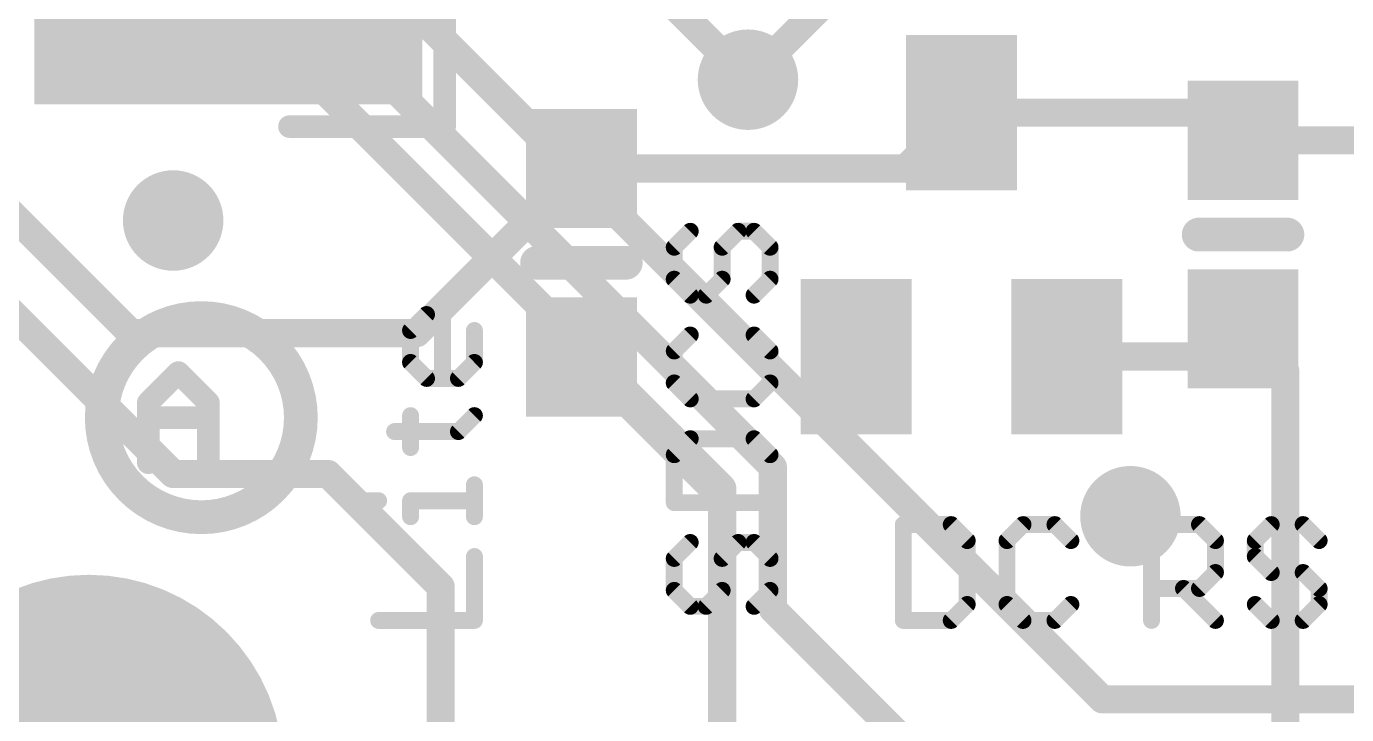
# Model space of a CAD drawing. Extents: x -8.3 to 43.2, y -5.3 to 37.1.
# Drawn here: x 1.98 to 13.89, y 3.04 to 9.24 of the extents above; entities that cross this region are included whole.
import ezdxf

# ---------------------------------------------------------------- set-up
doc = ezdxf.new("R2010")
doc.units = 0
for name, color, linetype in [('1', 12, 'CONTINUOUS'), ('16', 5, 'CONTINUOUS'), ('17', 110, 'CONTINUOUS'), ('18', 110, 'CONTINUOUS'), ('21', 40, 'CONTINUOUS')]:
    doc.layers.add(name, color=color, linetype=linetype)

# ---------------------------------------------------------------- blocks, each defined once
blk = doc.blocks.new('RECT')
blk.add_solid([(-0.5, -0.5), (0.5, -0.5), (-0.5, 0.5), (0.5, 0.5)])
blk = doc.blocks.new('ROUNDP')
at = {"const_width": 0.5}
blk.add_lwpolyline([(0, -0.25, 1), (0, 0.25, 1), (0, -0.25)], format="xyb", dxfattribs=at)
blk = doc.blocks.new('ROUNDV')
at = {"const_width": 0.5}
blk.add_lwpolyline([(0, -0.25, 1), (0, 0.25, 1), (0, -0.25)], format="xyb", dxfattribs=at)

msp = doc.modelspace()

# ---------------------------------------------------------------- linework, layer by layer
at = {"layer": '1', "const_width": 0.254}
for points in [[(9.5036, 9.779), (8.4876, 8.763)], [(9.91, 7.962), (10.414, 8.466)], [(10.414, 8.466), (12.704, 8.466)], [(12.704, 8.466), (12.954, 8.216)], [(12.954, 8.216), (14.605, 8.216)], [(1.524, 7.874), (2.921, 6.477)], [(5.5, 6.477), (6.985, 7.962)], [(6.985, 7.962), (9.91, 7.962)], [(0.829, 7.68), (3.302, 5.207)], [(2.921, 6.477), (5.5, 6.477)], [(12.954, 6.516), (12.704, 6.266)], [(13.335, 6.135), (12.954, 6.516)], [(8.255, 4.992), (6.985, 6.262)], [(12.704, 6.266), (11.364, 6.266)], [(13.335, 1.905), (13.335, 6.135)], [(3.302, 5.207), (4.699, 5.207)], [(5.715, 4.191), (4.699, 5.207)], [(8.255, 1.905), (8.255, 4.992)], [(5.715, 1.905), (5.715, 4.191)]]:
    msp.add_lwpolyline(points, dxfattribs=at)
at = {"layer": '1', "const_width": 0.127}
for points in [[(8.4427, 8.8079, 1), (8.5325, 8.7181)], [(10.414, 8.5295, 1), (10.414, 8.4025)], [(10.4589, 8.4211, 1), (10.3691, 8.5109)], [(12.7489, 8.5109, 1), (12.6591, 8.4211)], [(12.704, 8.4025, 1), (12.704, 8.5295)], [(12.954, 8.2795, 1), (12.954, 8.1525)], [(12.9091, 8.1711, 1), (12.9989, 8.2609)], [(6.985, 8.0255, 1), (6.985, 7.8985)], [(7.0299, 7.9171, 1), (6.9401, 8.0069)], [(9.8651, 8.0069, 1), (9.9549, 7.9171)], [(9.91, 7.8985, 1), (9.91, 8.0255)], [(2.921, 6.5405, 1), (2.921, 6.4135)], [(2.8761, 6.4321, 1), (2.9659, 6.5219)], [(5.4551, 6.5219, 1), (5.5449, 6.4321)], [(5.5, 6.4135, 1), (5.5, 6.5405)], [(12.9989, 6.5609, 1), (12.9091, 6.4711)], [(12.9989, 6.4711, 1), (12.9091, 6.5609)], [(7.0299, 6.3069, 1), (6.9401, 6.2171)], [(11.364, 6.3295, 1), (11.364, 6.2025)], [(12.6591, 6.3109, 1), (12.7489, 6.2211)], [(12.704, 6.2025, 1), (12.704, 6.3295)], [(13.3985, 6.135, 1), (13.2715, 6.135)], [(13.2901, 6.0901, 1), (13.3799, 6.1799)], [(3.302, 5.2705, 1), (3.302, 5.1435)], [(3.2571, 5.1621, 1), (3.3469, 5.2519)], [(4.7439, 5.2519, 1), (4.6541, 5.1621)], [(4.699, 5.1435, 1), (4.699, 5.2705)], [(8.3185, 4.992, 1), (8.1915, 4.992)], [(8.2101, 4.9471, 1), (8.2999, 5.0369)], [(5.7785, 4.191, 1), (5.6515, 4.191)], [(5.6701, 4.1461, 1), (5.7599, 4.2359)]]:
    msp.add_lwpolyline(points, format="xyb", dxfattribs=at)
at = {"layer": '16', "const_width": 0.254}
for points in [[(8.255, 5.08), (1.778, 11.557)], [(8.7122, 5.2694), (2.6884, 11.2932)], [(11.684, 3.175), (3.556, 11.303)], [(8.4876, 8.763), (7.3446, 9.906)], [(8.7122, 3.9878), (8.7122, 5.2694)], [(8.255, 1.905), (8.255, 5.08)], [(10.795, 1.905), (8.7122, 3.9878)], [(11.684, 3.175), (13.335, 3.175)], [(13.335, 3.175), (13.335, 1.905)], [(13.335, 3.175), (14.986, 3.175)]]:
    msp.add_lwpolyline(points, dxfattribs=at)
at = {"layer": '16', "const_width": 0.127}
for points in [[(8.4427, 8.7181, 1), (8.5325, 8.8079)], [(8.7757, 5.2694, 1), (8.6487, 5.2694)], [(8.6673, 5.2245, 1), (8.7571, 5.3143)], [(8.3185, 5.08, 1), (8.1915, 5.08)], [(8.2101, 5.0351, 1), (8.2999, 5.1249)], [(8.7571, 4.0327, 1), (8.6673, 3.9429)], [(8.6487, 3.9878, 1), (8.7757, 3.9878)], [(11.684, 3.2385, 1), (11.684, 3.1115)], [(11.6391, 3.1301, 1), (11.7289, 3.2199)], [(13.3985, 3.175, 1), (13.2715, 3.175)], [(13.335, 3.2385, 1), (13.335, 3.1115)], [(13.335, 3.1115, 1), (13.335, 3.2385)]]:
    msp.add_lwpolyline(points, format="xyb", dxfattribs=at)
at = {"layer": '21'}
for points, const_width in [([(5.751, 10.34), (5.751, 8.34)], 0.2032), ([(5.751, 8.34), (4.351, 8.34)], 0.2032), ([(12.554, 7.366), (13.354, 7.366)], 0.3048), ([(7.9665, 7.396), (7.8225, 7.2519)], 0.1524), ([(8.2546, 7.2519), (8.3987, 7.396)], 0.1524), ([(8.3987, 7.396), (8.5427, 7.396)], 0.1524), ([(8.5427, 7.396), (8.6868, 7.2519)], 0.1524), ([(7.8225, 7.2519), (7.8225, 6.9638)], 0.1524), ([(8.2546, 6.9638), (8.2546, 7.2519)], 0.1524), ([(8.6868, 7.2519), (8.6868, 6.9638)], 0.1524), ([(6.585, 7.112), (7.385, 7.112)], 0.3048), ([(7.8225, 6.9638), (7.9665, 6.8198)], 0.1524), ([(8.1106, 6.8198), (8.2546, 6.9638)], 0.1524), ([(8.6868, 6.9638), (8.5427, 6.8198)], 0.1524), ([(7.9665, 6.8198), (8.1106, 6.8198)], 0.1524), ([(5.4436, 6.5012), (5.5876, 6.6453)], 0.1524), ([(5.5876, 6.6453), (5.7317, 6.6453)], 0.1524), ([(5.7317, 6.6453), (5.7317, 6.0691)], 0.1524), ([(5.4436, 6.2131), (5.4436, 6.5012)], 0.1524), ([(6.0198, 6.5012), (6.0198, 6.2131)], 0.1524), ([(7.9665, 6.4605), (7.8225, 6.3164)], 0.1524), ([(8.6868, 6.3164), (8.5427, 6.4605)], 0.1524), ([(7.8225, 6.3164), (7.8225, 6.0283)], 0.1524), ([(8.6868, 6.0283), (8.6868, 6.3164)], 0.1524), ([(3.0777, 5.8509), (3.3488, 6.1221)], 0.2032), ([(3.3488, 6.1221), (3.62, 5.8509)], 0.2032), ([(5.5876, 6.0691), (5.4436, 6.2131)], 0.1524), ([(6.0198, 6.2131), (5.8757, 6.0691)], 0.1524), ([(5.8757, 6.0691), (5.5876, 6.0691)], 0.1524), ([(7.8225, 6.0283), (7.9665, 5.8842)], 0.1524), ([(8.5427, 5.8842), (8.6868, 6.0283)], 0.1524), ([(7.9665, 5.8842), (8.5427, 5.8842)], 0.1524), ([(3.0777, 5.3086), (3.0777, 5.8509)], 0.2032), ([(3.62, 5.8509), (3.62, 5.3086)], 0.2032), ([(3.0777, 5.7153), (3.62, 5.7153)], 0.2032), ([(5.4436, 5.4454), (5.4436, 5.7335)], 0.1524), ([(5.8757, 5.5895), (6.0198, 5.7335)], 0.1524), ([(5.2995, 5.5895), (5.8757, 5.5895)], 0.1524), ([(7.9665, 5.5249), (7.8225, 5.3809)], 0.1524), ([(8.5427, 5.5249), (7.9665, 5.5249)], 0.1524), ([(8.6868, 5.3809), (8.5427, 5.5249)], 0.1524), ([(7.8225, 5.3809), (7.8225, 4.9487)], 0.1524), ([(8.6868, 4.9487), (8.6868, 5.3809)], 0.1524), ([(6.0198, 4.8217), (6.0198, 5.1098)], 0.1524), ([(5.0114, 4.9658), (5.1555, 4.9658)], 0.1524), ([(5.4436, 4.8217), (5.4436, 4.9658)], 0.1524), ([(5.4436, 4.9658), (6.0198, 4.9658)], 0.1524), ([(7.8225, 4.9487), (8.6868, 4.9487)], 0.1524), ([(9.8892, 4.7505), (9.8892, 3.8862)], 0.1524), ([(10.3213, 4.7505), (9.8892, 4.7505)], 0.1524), ([(10.4654, 4.6065), (10.3213, 4.7505)], 0.1524), ([(10.9687, 4.7505), (10.8247, 4.6065)], 0.1524), ([(11.2569, 4.7505), (10.9687, 4.7505)], 0.1524), ([(11.4009, 4.6065), (11.2569, 4.7505)], 0.1524), ([(12.1286, 3.8862), (12.1286, 4.7505)], 0.1524), ([(12.1286, 4.7505), (12.5608, 4.7505)], 0.1524), ([(12.5608, 4.7505), (12.7049, 4.6065)], 0.1524), ([(13.2082, 4.7505), (13.0642, 4.6065)], 0.1524), ([(13.4963, 4.7505), (13.2082, 4.7505)], 0.1524), ([(13.6404, 4.6065), (13.4963, 4.7505)], 0.1524), ([(7.9665, 4.5894), (7.8225, 4.4454)], 0.1524), ([(8.2546, 4.4454), (8.3987, 4.5894)], 0.1524), ([(8.3987, 4.5894), (8.5427, 4.5894)], 0.1524), ([(8.5427, 4.5894), (8.6868, 4.4454)], 0.1524), ([(10.4654, 4.0303), (10.4654, 4.6065)], 0.1524), ([(10.8247, 4.6065), (10.8247, 4.0303)], 0.1524), ([(12.7049, 4.6065), (12.7049, 4.3184)], 0.1524), ([(13.0642, 4.6065), (13.0642, 4.4624)], 0.1524), ([(6.0198, 3.8862), (6.0198, 4.4624)], 0.1524), ([(13.0642, 4.4624), (13.2082, 4.3184)], 0.1524), ([(7.8225, 4.4454), (7.8225, 4.1573)], 0.1524), ([(8.2546, 4.1573), (8.2546, 4.4454)], 0.1524), ([(8.6868, 4.4454), (8.6868, 4.1573)], 0.1524), ([(12.7049, 4.3184), (12.5608, 4.1743)], 0.1524), ([(13.2082, 4.3184), (13.4963, 4.3184)], 0.1524), ([(13.4963, 4.3184), (13.6404, 4.1743)], 0.1524), ([(7.8225, 4.1573), (7.9665, 4.0132)], 0.1524), ([(8.1106, 4.0132), (8.2546, 4.1573)], 0.1524), ([(8.6868, 4.1573), (8.5427, 4.0132)], 0.1524), ([(12.5608, 4.1743), (12.1286, 4.1743)], 0.1524), ([(12.4168, 4.1743), (12.7049, 3.8862)], 0.1524), ([(13.6404, 4.1743), (13.6404, 4.0303)], 0.1524), ([(7.9665, 4.0132), (8.1106, 4.0132)], 0.1524), ([(10.3213, 3.8862), (10.4654, 4.0303)], 0.1524), ([(10.8247, 4.0303), (10.9687, 3.8862)], 0.1524), ([(11.2569, 3.8862), (11.4009, 4.0303)], 0.1524), ([(13.2082, 3.8862), (13.0642, 4.0303)], 0.1524), ([(13.6404, 4.0303), (13.4963, 3.8862)], 0.1524), ([(5.1555, 3.8862), (6.0198, 3.8862)], 0.1524), ([(9.8892, 3.8862), (10.3213, 3.8862)], 0.1524), ([(10.9687, 3.8862), (11.2569, 3.8862)], 0.1524), ([(13.4963, 3.8862), (13.2082, 3.8862)], 0.1524)]:
    msp.add_lwpolyline(points, dxfattribs=dict(at, const_width=const_width))
for points, const_width in [([(4.351, 8.3908, 1), (4.351, 8.2892)], 0.1016), ([(5.7002, 8.34, 1), (5.8018, 8.34)], 0.1016), ([(5.751, 8.2892, 1), (5.751, 8.3908)], 0.1016), ([(12.554, 7.4422, 1), (12.554, 7.2898)], 0.1524), ([(13.354, 7.2898, 1), (13.354, 7.4422)], 0.1524), ([(7.9935, 7.369, 1), (7.9396, 7.4229)], 0.0762), ([(8.3987, 7.4341, 1), (8.3987, 7.3579)], 0.0762), ([(8.4256, 7.369, 1), (8.3717, 7.4229)], 0.0762), ([(8.5697, 7.4229, 1), (8.5158, 7.369)], 0.0762), ([(8.5427, 7.3579, 1), (8.5427, 7.4341)], 0.0762), ([(7.7955, 7.2789, 1), (7.8494, 7.225)], 0.0762), ([(7.8606, 7.2519, 1), (7.7844, 7.2519)], 0.0762), ([(8.2927, 7.2519, 1), (8.2165, 7.2519)], 0.0762), ([(8.2277, 7.2789, 1), (8.2816, 7.225)], 0.0762), ([(8.7249, 7.2519, 1), (8.6487, 7.2519)], 0.0762), ([(8.6599, 7.225, 1), (8.7137, 7.2789)], 0.0762), ([(6.585, 7.1882, 1), (6.585, 7.0358)], 0.1524), ([(7.385, 7.0358, 1), (7.385, 7.1882)], 0.1524), ([(7.8494, 6.9908, 1), (7.7955, 6.9369)], 0.0762), ([(8.2816, 6.9369, 1), (8.2277, 6.9908)], 0.0762), ([(8.7137, 6.9369, 1), (8.6599, 6.9908)], 0.0762), ([(7.7844, 6.9638, 1), (7.8606, 6.9638)], 0.0762), ([(8.2165, 6.9638, 1), (8.2927, 6.9638)], 0.0762), ([(8.6487, 6.9638, 1), (8.7249, 6.9638)], 0.0762), ([(7.9665, 6.8579, 1), (7.9665, 6.7817)], 0.0762), ([(7.9396, 6.7928, 1), (7.9935, 6.8467)], 0.0762), ([(8.0836, 6.8467, 1), (8.1375, 6.7928)], 0.0762), ([(8.1106, 6.7817, 1), (8.1106, 6.8579)], 0.0762), ([(8.5158, 6.8467, 1), (8.5697, 6.7928)], 0.0762), ([(3.556, 4.817, 1), (3.556, 6.613, 1), (3.556, 4.817)], 0.3048), ([(5.5876, 6.6834, 1), (5.5876, 6.6072)], 0.0762), ([(5.6146, 6.6184, 1), (5.5607, 6.6722)], 0.0762), ([(5.7698, 6.6453, 1), (5.6936, 6.6453)], 0.0762), ([(5.7317, 6.6072, 1), (5.7317, 6.6834)], 0.0762), ([(5.4166, 6.5282, 1), (5.4705, 6.4743)], 0.0762), ([(5.4817, 6.5012, 1), (5.4055, 6.5012)], 0.0762), ([(6.0579, 6.5012, 1), (5.9817, 6.5012)], 0.0762), ([(7.9935, 6.4335, 1), (7.9396, 6.4874)], 0.0762), ([(8.5697, 6.4874, 1), (8.5158, 6.4335)], 0.0762), ([(7.8606, 6.3164, 1), (7.7844, 6.3164)], 0.0762), ([(7.7955, 6.3433, 1), (7.8494, 6.2895)], 0.0762), ([(8.7249, 6.3164, 1), (8.6487, 6.3164)], 0.0762), ([(8.6599, 6.2895, 1), (8.7137, 6.3433)], 0.0762), ([(3.3848, 6.158, 1), (3.3129, 6.0862)], 0.1016), ([(3.3848, 6.0862, 1), (3.3129, 6.158)], 0.1016), ([(5.4705, 6.2401, 1), (5.4166, 6.1862)], 0.0762), ([(5.4055, 6.2131, 1), (5.4817, 6.2131)], 0.0762), ([(5.9817, 6.2131, 1), (6.0579, 6.2131)], 0.0762), ([(6.0467, 6.1862, 1), (5.9929, 6.2401)], 0.0762), ([(5.5876, 6.1072, 1), (5.5876, 6.031)], 0.0762), ([(5.5607, 6.0421, 1), (5.6146, 6.096)], 0.0762), ([(5.6936, 6.0691, 1), (5.7698, 6.0691)], 0.0762), ([(5.8488, 6.096, 1), (5.9027, 6.0421)], 0.0762), ([(5.8757, 6.031, 1), (5.8757, 6.1072)], 0.0762), ([(7.8494, 6.0552, 1), (7.7955, 6.0014)], 0.0762), ([(8.7137, 6.0014, 1), (8.6599, 6.0552)], 0.0762), ([(7.7844, 6.0283, 1), (7.8606, 6.0283)], 0.0762), ([(7.9665, 5.9223, 1), (7.9665, 5.8461)], 0.0762), ([(8.5427, 5.8461, 1), (8.5427, 5.9223)], 0.0762), ([(8.6487, 6.0283, 1), (8.7249, 6.0283)], 0.0762), ([(3.1285, 5.8509, 1), (3.0269, 5.8509)], 0.1016), ([(3.0418, 5.8868, 1), (3.1136, 5.815)], 0.1016), ([(3.6708, 5.8509, 1), (3.5692, 5.8509)], 0.1016), ([(3.5841, 5.815, 1), (3.6559, 5.8868)], 0.1016), ([(7.9396, 5.8573, 1), (7.9935, 5.9112)], 0.0762), ([(8.5158, 5.9112, 1), (8.5697, 5.8573)], 0.0762), ([(3.0777, 5.7661, 1), (3.0777, 5.6645)], 0.1016), ([(3.62, 5.6645, 1), (3.62, 5.7661)], 0.1016), ([(5.4817, 5.7335, 1), (5.4055, 5.7335)], 0.0762), ([(6.0467, 5.7066, 1), (5.9929, 5.7605)], 0.0762), ([(5.2995, 5.6276, 1), (5.2995, 5.5514)], 0.0762), ([(5.8488, 5.6164, 1), (5.9027, 5.5625)], 0.0762), ([(5.8757, 5.5514, 1), (5.8757, 5.6276)], 0.0762), ([(7.9665, 5.563, 1), (7.9665, 5.4868)], 0.0762), ([(7.9935, 5.498, 1), (7.9396, 5.5519)], 0.0762), ([(8.5697, 5.5519, 1), (8.5158, 5.498)], 0.0762), ([(8.5427, 5.4868, 1), (8.5427, 5.563)], 0.0762), ([(5.4055, 5.4454, 1), (5.4817, 5.4454)], 0.0762), ([(7.7955, 5.4078, 1), (7.8494, 5.3539)], 0.0762), ([(7.8606, 5.3809, 1), (7.7844, 5.3809)], 0.0762), ([(8.7249, 5.3809, 1), (8.6487, 5.3809)], 0.0762), ([(8.6599, 5.3539, 1), (8.7137, 5.4078)], 0.0762), ([(3.0269, 5.3086, 1), (3.1285, 5.3086)], 0.1016), ([(3.5692, 5.3086, 1), (3.6708, 5.3086)], 0.1016), ([(6.0579, 5.1098, 1), (5.9817, 5.1098)], 0.0762), ([(5.0114, 5.0039, 1), (5.0114, 4.9277)], 0.0762), ([(5.1555, 4.9277, 1), (5.1555, 5.0039)], 0.0762), ([(5.4817, 4.9658, 1), (5.4055, 4.9658)], 0.0762), ([(5.4436, 5.0039, 1), (5.4436, 4.9277)], 0.0762), ([(6.0198, 4.9277, 1), (6.0198, 5.0039)], 0.0762), ([(7.8225, 4.9868, 1), (7.8225, 4.9106)], 0.0762), ([(8.6868, 4.9106, 1), (8.6868, 4.9868)], 0.0762), ([(7.7844, 4.9487, 1), (7.8606, 4.9487)], 0.0762), ([(8.6487, 4.9487, 1), (8.7249, 4.9487)], 0.0762), ([(5.4055, 4.8217, 1), (5.4817, 4.8217)], 0.0762), ([(5.9817, 4.8217, 1), (6.0579, 4.8217)], 0.0762), ([(9.9273, 4.7505, 1), (9.8511, 4.7505)], 0.0762), ([(9.8892, 4.7886, 1), (9.8892, 4.7124)], 0.0762), ([(10.3483, 4.7775, 1), (10.2944, 4.7236)], 0.0762), ([(10.3213, 4.7124, 1), (10.3213, 4.7886)], 0.0762), ([(10.9687, 4.7886, 1), (10.9687, 4.7124)], 0.0762), ([(10.9957, 4.7236, 1), (10.9418, 4.7775)], 0.0762), ([(11.2838, 4.7775, 1), (11.2299, 4.7236)], 0.0762), ([(11.2569, 4.7124, 1), (11.2569, 4.7886)], 0.0762), ([(12.1667, 4.7505, 1), (12.0905, 4.7505)], 0.0762), ([(12.1286, 4.7886, 1), (12.1286, 4.7124)], 0.0762), ([(12.5878, 4.7775, 1), (12.5339, 4.7236)], 0.0762), ([(12.5608, 4.7124, 1), (12.5608, 4.7886)], 0.0762), ([(13.2082, 4.7886, 1), (13.2082, 4.7124)], 0.0762), ([(13.2352, 4.7236, 1), (13.1813, 4.7775)], 0.0762), ([(13.5233, 4.7775, 1), (13.4694, 4.7236)], 0.0762), ([(13.4963, 4.7124, 1), (13.4963, 4.7886)], 0.0762), ([(7.9935, 4.5625, 1), (7.9396, 4.6164)], 0.0762), ([(8.3987, 4.6275, 1), (8.3987, 4.5513)], 0.0762), ([(8.4256, 4.5625, 1), (8.3717, 4.6164)], 0.0762), ([(8.5697, 4.6164, 1), (8.5158, 4.5625)], 0.0762), ([(8.5427, 4.5513, 1), (8.5427, 4.6275)], 0.0762), ([(10.5035, 4.6065, 1), (10.4273, 4.6065)], 0.0762), ([(10.4384, 4.5795, 1), (10.4923, 4.6334)], 0.0762), ([(10.7977, 4.6334, 1), (10.8516, 4.5795)], 0.0762), ([(10.8628, 4.6065, 1), (10.7866, 4.6065)], 0.0762), ([(11.374, 4.5795, 1), (11.4278, 4.6334)], 0.0762), ([(12.743, 4.6065, 1), (12.6668, 4.6065)], 0.0762), ([(12.6779, 4.5795, 1), (12.7318, 4.6334)], 0.0762), ([(13.0372, 4.6334, 1), (13.0911, 4.5795)], 0.0762), ([(13.1023, 4.6065, 1), (13.0261, 4.6065)], 0.0762), ([(13.6134, 4.5795, 1), (13.6673, 4.6334)], 0.0762), ([(6.0579, 4.4624, 1), (5.9817, 4.4624)], 0.0762), ([(13.0911, 4.4894, 1), (13.0372, 4.4355)], 0.0762), ([(7.7955, 4.4723, 1), (7.8494, 4.4184)], 0.0762), ([(7.8606, 4.4454, 1), (7.7844, 4.4454)], 0.0762), ([(8.2927, 4.4454, 1), (8.2165, 4.4454)], 0.0762), ([(8.2277, 4.4723, 1), (8.2816, 4.4184)], 0.0762), ([(8.7249, 4.4454, 1), (8.6487, 4.4454)], 0.0762), ([(8.6599, 4.4184, 1), (8.7137, 4.4723)], 0.0762), ([(13.0261, 4.4624, 1), (13.1023, 4.4624)], 0.0762), ([(12.6668, 4.3184, 1), (12.743, 4.3184)], 0.0762), ([(12.7318, 4.2914, 1), (12.6779, 4.3453)], 0.0762), ([(13.2082, 4.3565, 1), (13.2082, 4.2803)], 0.0762), ([(13.1813, 4.2914, 1), (13.2352, 4.3453)], 0.0762), ([(13.5233, 4.3453, 1), (13.4694, 4.2914)], 0.0762), ([(13.4963, 4.2803, 1), (13.4963, 4.3565)], 0.0762), ([(7.8494, 4.1842, 1), (7.7955, 4.1303)], 0.0762), ([(7.7844, 4.1573, 1), (7.8606, 4.1573)], 0.0762), ([(8.2165, 4.1573, 1), (8.2927, 4.1573)], 0.0762), ([(8.2816, 4.1303, 1), (8.2277, 4.1842)], 0.0762), ([(8.6487, 4.1573, 1), (8.7249, 4.1573)], 0.0762), ([(8.7137, 4.1303, 1), (8.6599, 4.1842)], 0.0762), ([(12.1286, 4.2124, 1), (12.1286, 4.1362)], 0.0762), ([(12.4437, 4.2013, 1), (12.3898, 4.1474)], 0.0762), ([(12.5339, 4.2013, 1), (12.5878, 4.1474)], 0.0762), ([(12.5608, 4.1362, 1), (12.5608, 4.2124)], 0.0762), ([(13.6785, 4.1743, 1), (13.6023, 4.1743)], 0.0762), ([(13.6134, 4.1474, 1), (13.6673, 4.2013)], 0.0762), ([(7.9665, 4.0513, 1), (7.9665, 3.9751)], 0.0762), ([(7.9396, 3.9863, 1), (7.9935, 4.0401)], 0.0762), ([(8.0836, 4.0401, 1), (8.1375, 3.9863)], 0.0762), ([(8.1106, 3.9751, 1), (8.1106, 4.0513)], 0.0762), ([(8.5158, 4.0401, 1), (8.5697, 3.9863)], 0.0762), ([(10.4273, 4.0303, 1), (10.5035, 4.0303)], 0.0762), ([(10.4923, 4.0033, 1), (10.4384, 4.0572)], 0.0762), ([(10.8516, 4.0572, 1), (10.7977, 4.0033)], 0.0762), ([(10.7866, 4.0303, 1), (10.8628, 4.0303)], 0.0762), ([(11.4278, 4.0033, 1), (11.374, 4.0572)], 0.0762), ([(13.0911, 4.0572, 1), (13.0372, 4.0033)], 0.0762), ([(13.6023, 4.0303, 1), (13.6785, 4.0303)], 0.0762), ([(13.6673, 4.0033, 1), (13.6134, 4.0572)], 0.0762), ([(5.1555, 3.9243, 1), (5.1555, 3.8481)], 0.0762), ([(6.0198, 3.8481, 1), (6.0198, 3.9243)], 0.0762), ([(9.8892, 3.9243, 1), (9.8892, 3.8481)], 0.0762), ([(10.2944, 3.9131, 1), (10.3483, 3.8593)], 0.0762), ([(10.3213, 3.8481, 1), (10.3213, 3.9243)], 0.0762), ([(10.9687, 3.9243, 1), (10.9687, 3.8481)], 0.0762), ([(10.9418, 3.8593, 1), (10.9957, 3.9131)], 0.0762), ([(11.2299, 3.9131, 1), (11.2838, 3.8593)], 0.0762), ([(11.2569, 3.8481, 1), (11.2569, 3.9243)], 0.0762), ([(12.6779, 3.8593, 1), (12.7318, 3.9131)], 0.0762), ([(13.2082, 3.9243, 1), (13.2082, 3.8481)], 0.0762), ([(13.1813, 3.8593, 1), (13.2352, 3.9131)], 0.0762), ([(13.4694, 3.9131, 1), (13.5233, 3.8593)], 0.0762), ([(13.4963, 3.8481, 1), (13.4963, 3.9243)], 0.0762), ([(5.9817, 3.8862, 1), (6.0579, 3.8862)], 0.0762), ([(9.8511, 3.8862, 1), (9.9273, 3.8862)], 0.0762), ([(12.0905, 3.8862, 1), (12.1667, 3.8862)], 0.0762)]:
    msp.add_lwpolyline(points, format="xyb", dxfattribs=dict(at, const_width=const_width))

# ---------------------------------------------------------------- block references
at = {"layer": '1', "xscale": 1.8, "yscale": 3.5, "rotation": 270}
msp.add_blockref('RECT', (3.801, 9.44), dxfattribs=at)
at = {"layer": '1', "yscale": 1.4}
for p in [(10.414, 8.466), (9.464, 6.266), (11.364, 6.266)]:
    msp.add_blockref('RECT', p, dxfattribs=at)
at = {"layer": '1', "xscale": 1.075, "rotation": 90}
for p in [(12.954, 8.216), (6.985, 7.962), (12.954, 6.516), (6.985, 6.262)]:
    msp.add_blockref('RECT', p, dxfattribs=at)
at = {"layer": '17', "xscale": 3.516, "yscale": 3.516, "rotation": 270}
msp.add_blockref('ROUNDP', (2.54, 2.54), dxfattribs=at)
msp.add_blockref('ROUNDP', (2.54, 2.54), dxfattribs=at)
at = {"layer": '18', "xscale": 0.9064, "yscale": 0.9064}
for p in [(8.4876, 8.763), (8.4876, 8.763), (3.302, 7.493), (3.302, 7.493), (11.938, 4.826), (11.938, 4.826)]:
    msp.add_blockref('ROUNDV', p, dxfattribs=at)

doc.saveas('drawing.dxf')
